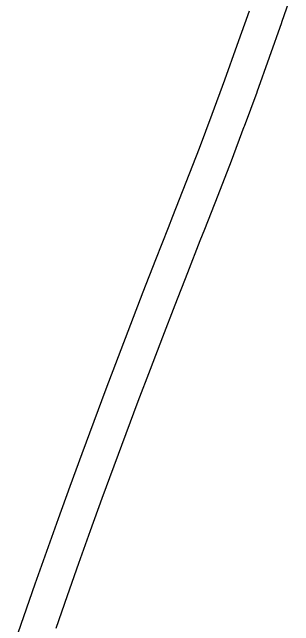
# Model space of a CAD drawing. Extents: x 708265 to 713463, y 7861946 to 7865621.
# Drawn here: x 710876.1 to 710916.9, y 7863713.9 to 7863802.7 of the extents above; entities that cross this region are included whole.
import ezdxf

# ---------------------------------------------------------------- set-up
doc = ezdxf.new("R2010")
doc.units = 0
doc.layers.add('011400xxxx006', color=5, linetype='Continuous')
doc.layers.add('011400xxxx007', color=5, linetype='Continuous')

msp = doc.modelspace()

# ---------------------------------------------------------------- linework, layer by layer
at = {"layer": '011400xxxx006'}
msp.add_lwpolyline([(710882.493, 7863713.559), (710884.132, 7863718.272), (710885.79, 7863722.978), (710887.467, 7863727.678), (710889.164, 7863732.371), (710890.879, 7863737.058), (710892.611, 7863741.738), (710894.361, 7863746.413), (710896.128, 7863751.081), (710897.911, 7863755.744), (710899.709, 7863760.4), (710901.522, 7863765.052), (710903.351, 7863769.698), (710903.993, 7863771.317), (710904, 7863771.334), (710905.93, 7863776.247), (710905.943, 7863776.281), (710907.838, 7863781.211), (710907.851, 7863781.245), (710909.712, 7863786.195), (710909.725, 7863786.229), (710911.552, 7863791.2), (710911.564, 7863791.234), (710913.357, 7863796.224), (710913.369, 7863796.259), (710915.127, 7863801.267), (710915.14, 7863801.302), (710916.862, 7863806.329)], dxfattribs=at)
at = {"layer": '011400xxxx007'}
msp.add_lwpolyline([(710910.41, 7863802.923), (710908.652, 7863797.915), (710906.859, 7863792.925), (710905.032, 7863787.955), (710903.17, 7863783.004), (710901.276, 7863778.075), (710899.346, 7863773.162), (710898.703, 7863771.542), (710896.87, 7863766.883), (710895.05, 7863762.217), (710893.246, 7863757.545), (710891.458, 7863752.867), (710889.685, 7863748.182), (710887.929, 7863743.491), (710886.19, 7863738.793), (710884.468, 7863734.089), (710882.765, 7863729.377), (710881.081, 7863724.659), (710879.416, 7863719.933), (710877.77, 7863715.2), (710876.146, 7863710.46)], dxfattribs=at)

doc.saveas('drawing.dxf')
